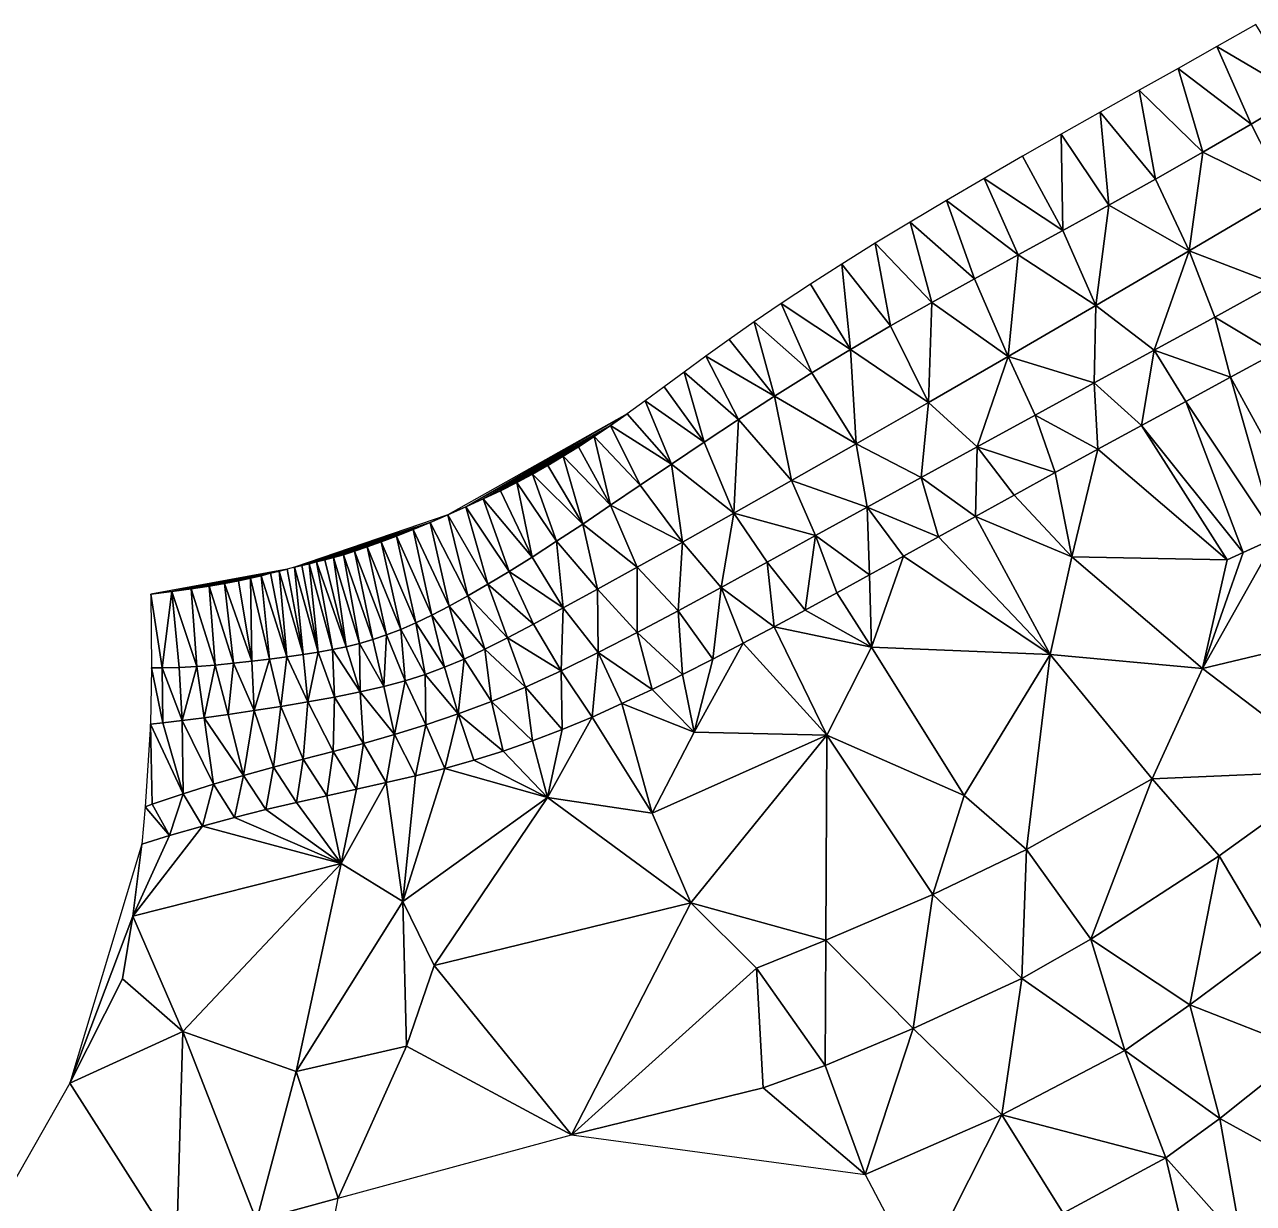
# Model space of a CAD drawing. Header units: metres. Extents: x 0 to 433, y 0 to 317.
# Drawn here: x 326.46 to 365.11, y 179.91 to 216.99 of the extents above; entities that cross this region are included whole.
import ezdxf

# ---------------------------------------------------------------- set-up
doc = ezdxf.new("R2010")
doc.units = ezdxf.units.M
doc.layers.add('TERRAIN_TIN', color=8, linetype='Continuous')

msp = doc.modelspace()

# ---------------------------------------------------------------- linework, layer by layer
at = {"layer": 'TERRAIN_TIN'}
for points in [[(365.191, 216.987, 43), (363.969, 216.293, 43), (366.563, 214.765, 44)], [(363.969, 216.293, 43), (362.747, 215.605, 43), (365.039, 213.855, 44)], [(363.969, 216.293, 43), (365.039, 213.855, 44), (366.563, 214.765, 44)], [(363.524, 212.97, 44), (362.747, 215.605, 43), (361.523, 214.92, 43)], [(362.747, 215.605, 43), (363.524, 212.97, 44), (365.039, 213.855, 44)], [(360.296, 214.233, 43), (362.031, 212.121, 44), (361.523, 214.92, 43)], [(362.031, 212.121, 44), (363.524, 212.97, 44), (361.523, 214.92, 43)], [(366.563, 214.765, 44), (365.039, 213.855, 44), (366.156, 211.671, 45)], [(360.564, 211.303, 44), (360.296, 214.233, 43), (359.069, 213.54, 43)], [(360.564, 211.303, 44), (362.031, 212.121, 44), (360.296, 214.233, 43)], [(365.039, 213.855, 44), (363.524, 212.97, 44), (366.156, 211.671, 45)], [(357.848, 212.844, 43), (359.125, 210.512, 44), (359.069, 213.54, 43)], [(359.125, 210.512, 44), (360.564, 211.303, 44), (359.069, 213.54, 43)], [(363.524, 212.97, 44), (362.031, 212.121, 44), (363.095, 209.872, 45)], [(363.524, 212.97, 44), (363.095, 209.872, 45), (366.156, 211.671, 45)], [(357.848, 212.844, 43), (356.643, 212.148, 43), (359.125, 210.512, 44)], [(357.718, 209.742, 44), (356.643, 212.148, 43), (355.464, 211.458, 43)], [(356.643, 212.148, 43), (357.718, 209.742, 44), (359.125, 210.512, 44)], [(362.031, 212.121, 44), (360.564, 211.303, 44), (363.095, 209.872, 45)], [(354.318, 210.776, 43), (356.344, 208.989, 44), (355.464, 211.458, 43)], [(356.344, 208.989, 44), (357.718, 209.742, 44), (355.464, 211.458, 43)], [(363.095, 209.872, 45), (365.796, 208.829, 46), (366.156, 211.671, 45)], [(360.564, 211.303, 44), (359.125, 210.512, 44), (360.154, 208.153, 45)], [(360.564, 211.303, 44), (360.154, 208.153, 45), (363.095, 209.872, 45)], [(353.217, 210.108, 43), (355.005, 208.246, 44), (354.318, 210.776, 43)], [(355.005, 208.246, 44), (356.344, 208.989, 44), (354.318, 210.776, 43)], [(359.125, 210.512, 44), (357.718, 209.742, 44), (360.154, 208.153, 45)], [(353.217, 210.108, 43), (352.169, 209.456, 43), (353.704, 207.51, 44)], [(355.005, 208.246, 44), (353.217, 210.108, 43), (353.704, 207.51, 44)], [(360.154, 208.153, 45), (361.997, 206.752, 46), (363.095, 209.872, 45)], [(361.997, 206.752, 46), (363.897, 207.791, 46), (363.095, 209.872, 45)], [(363.095, 209.872, 45), (363.897, 207.791, 46), (365.796, 208.829, 46)], [(357.4, 206.553, 45), (357.718, 209.742, 44), (356.344, 208.989, 44)], [(357.718, 209.742, 44), (357.4, 206.553, 45), (360.154, 208.153, 45)], [(351.183, 208.825, 43), (352.444, 206.774, 44), (352.169, 209.456, 43)], [(352.169, 209.456, 43), (352.444, 206.774, 44), (353.704, 207.51, 44)], [(350.266, 208.219, 43), (352.444, 206.774, 44), (351.183, 208.825, 43)], [(355.005, 208.246, 44), (357.4, 206.553, 45), (356.344, 208.989, 44)], [(363.897, 207.791, 46), (365.792, 206.652, 47), (365.796, 208.829, 46)], [(350.266, 208.219, 43), (349.416, 207.638, 43), (351.225, 206.035, 44)], [(352.444, 206.774, 44), (350.266, 208.219, 43), (351.225, 206.035, 44)], [(354.89, 205.104, 45), (355.005, 208.246, 44), (353.704, 207.51, 44)], [(357.4, 206.553, 45), (355.005, 208.246, 44), (354.89, 205.104, 45)], [(360.154, 208.153, 45), (357.4, 206.553, 45), (360.11, 205.721, 46)], [(361.997, 206.752, 46), (360.154, 208.153, 45), (360.11, 205.721, 46)], [(348.628, 207.084, 43), (350.051, 205.298, 44), (349.416, 207.638, 43)], [(349.416, 207.638, 43), (350.051, 205.298, 44), (351.225, 206.035, 44)], [(363.897, 207.791, 46), (361.997, 206.752, 46), (364.396, 205.898, 47)], [(365.792, 206.652, 47), (363.897, 207.791, 46), (364.396, 205.898, 47)], [(352.444, 206.774, 44), (354.89, 205.104, 45), (353.704, 207.51, 44)], [(350.051, 205.298, 44), (348.628, 207.084, 43), (347.895, 206.558, 43)], [(347.213, 206.061, 43), (348.923, 204.569, 44), (347.895, 206.558, 43)], [(348.923, 204.569, 44), (350.051, 205.298, 44), (347.895, 206.558, 43)], [(352.624, 203.804, 45), (352.444, 206.774, 44), (351.225, 206.035, 44)], [(354.89, 205.104, 45), (352.444, 206.774, 44), (352.624, 203.804, 45)], [(357.4, 206.553, 45), (354.89, 205.104, 45), (356.428, 203.707, 46)], [(357.4, 206.553, 45), (356.428, 203.707, 46), (358.249, 204.703, 46)], [(360.11, 205.721, 46), (357.4, 206.553, 45), (358.249, 204.703, 46)], [(361.997, 206.752, 46), (360.11, 205.721, 46), (361.592, 204.379, 47)], [(362.991, 205.138, 47), (361.997, 206.752, 46), (361.592, 204.379, 47)], [(361.997, 206.752, 46), (362.991, 205.138, 47), (364.396, 205.898, 47)], [(365.792, 206.652, 47), (364.396, 205.898, 47), (366.895, 201.33, 49)], [(347.213, 206.061, 43), (346.577, 205.594, 43), (347.842, 203.856, 44)], [(348.923, 204.569, 44), (347.213, 206.061, 43), (347.842, 203.856, 44)], [(350.051, 205.298, 44), (352.624, 203.804, 45), (351.225, 206.035, 44)], [(360.11, 205.721, 46), (358.249, 204.703, 46), (360.216, 203.63, 47)], [(361.592, 204.379, 47), (360.11, 205.721, 46), (360.216, 203.63, 47)], [(362.991, 205.138, 47), (365.833, 200.859, 49), (364.396, 205.898, 47)], [(364.396, 205.898, 47), (365.833, 200.859, 49), (366.895, 201.33, 49)], [(347.842, 203.856, 44), (346.577, 205.594, 43), (345.981, 205.157, 43)], [(350.051, 205.298, 44), (348.923, 204.569, 44), (350.588, 202.645, 45)], [(352.624, 203.804, 45), (350.051, 205.298, 44), (350.588, 202.645, 45)], [(345.421, 204.751, 43), (346.809, 203.164, 44), (345.981, 205.157, 43)], [(346.809, 203.164, 44), (347.842, 203.856, 44), (345.981, 205.157, 43)], [(354.661, 202.739, 46), (354.89, 205.104, 45), (352.624, 203.804, 45)], [(354.89, 205.104, 45), (354.661, 202.739, 46), (356.428, 203.707, 46)], [(364.79, 200.386, 49), (362.991, 205.138, 47), (361.592, 204.379, 47)], [(362.991, 205.138, 47), (364.79, 200.386, 49), (365.833, 200.859, 49)], [(340.34, 201.816, 43), (345.421, 204.751, 43), (339.78, 201.568, 43)], [(340.34, 201.816, 43), (344.89, 204.377, 43), (345.421, 204.751, 43)], [(344.89, 204.377, 43), (346.809, 203.164, 44), (345.421, 204.751, 43)], [(348.923, 204.569, 44), (347.842, 203.856, 44), (348.77, 201.617, 45)], [(348.923, 204.569, 44), (348.77, 201.617, 45), (350.588, 202.645, 45)], [(358.249, 204.703, 46), (356.428, 203.707, 46), (358.878, 202.898, 47)], [(358.249, 204.703, 46), (358.878, 202.898, 47), (360.216, 203.63, 47)], [(344.89, 204.377, 43), (340.34, 201.816, 43), (340.893, 202.071, 43)], [(344.382, 204.032, 43), (344.89, 204.377, 43), (340.893, 202.071, 43)], [(344.89, 204.377, 43), (344.382, 204.032, 43), (345.827, 202.499, 44)], [(346.809, 203.164, 44), (344.89, 204.377, 43), (345.827, 202.499, 44)], [(364.287, 200.149, 49), (361.592, 204.379, 47), (360.216, 203.63, 47)], [(364.79, 200.386, 49), (361.592, 204.379, 47), (364.287, 200.149, 49)], [(341.431, 202.329, 43), (344.382, 204.032, 43), (340.893, 202.071, 43)], [(341.431, 202.329, 43), (343.89, 203.711, 43), (344.382, 204.032, 43)], [(343.89, 203.711, 43), (341.431, 202.329, 43), (341.946, 202.589, 43)], [(343.407, 203.41, 43), (343.89, 203.711, 43), (341.946, 202.589, 43)], [(344.896, 201.87, 44), (343.89, 203.711, 43), (343.407, 203.41, 43)], [(343.89, 203.711, 43), (344.896, 201.87, 44), (344.382, 204.032, 43)], [(344.382, 204.032, 43), (344.896, 201.87, 44), (345.827, 202.499, 44)], [(347.842, 203.856, 44), (346.809, 203.164, 44), (348.77, 201.617, 45)], [(352.962, 201.807, 46), (352.624, 203.804, 45), (350.588, 202.645, 45)], [(352.962, 201.807, 46), (354.661, 202.739, 46), (352.624, 203.804, 45)], [(356.428, 203.707, 46), (354.661, 202.739, 46), (356.372, 201.52, 47)], [(357.593, 202.193, 47), (356.428, 203.707, 46), (356.372, 201.52, 47)], [(356.428, 203.707, 46), (357.593, 202.193, 47), (358.878, 202.898, 47)], [(342.442, 202.853, 43), (343.407, 203.41, 43), (341.946, 202.589, 43)], [(342.442, 202.853, 43), (342.927, 203.125, 43), (343.407, 203.41, 43)], [(342.927, 203.125, 43), (344.019, 201.281, 44), (343.407, 203.41, 43)], [(344.019, 201.281, 44), (344.896, 201.87, 44), (343.407, 203.41, 43)], [(358.878, 202.898, 47), (359.405, 200.244, 48), (360.216, 203.63, 47)], [(359.405, 200.244, 48), (364.287, 200.149, 49), (360.216, 203.63, 47)], [(344.019, 201.281, 44), (342.927, 203.125, 43), (342.442, 202.853, 43)], [(347.155, 200.712, 45), (346.809, 203.164, 44), (345.827, 202.499, 44)], [(346.809, 203.164, 44), (347.155, 200.712, 45), (348.77, 201.617, 45)], [(341.431, 202.329, 43), (342.425, 200.242, 44), (341.946, 202.589, 43)], [(342.442, 202.853, 43), (341.946, 202.589, 43), (343.196, 200.738, 44)], [(341.946, 202.589, 43), (342.425, 200.242, 44), (343.196, 200.738, 44)], [(344.019, 201.281, 44), (342.442, 202.853, 43), (343.196, 200.738, 44)], [(348.77, 201.617, 45), (351.344, 200.918, 46), (350.588, 202.645, 45)], [(351.344, 200.918, 46), (352.962, 201.807, 46), (350.588, 202.645, 45)], [(354.661, 202.739, 46), (352.962, 201.807, 46), (355.212, 200.879, 47)], [(354.661, 202.739, 46), (355.212, 200.879, 47), (356.372, 201.52, 47)], [(358.878, 202.898, 47), (357.593, 202.193, 47), (359.405, 200.244, 48)], [(342.425, 200.242, 44), (341.431, 202.329, 43), (340.893, 202.071, 43)], [(344.896, 201.87, 44), (347.155, 200.712, 45), (345.827, 202.499, 44)], [(359.405, 200.244, 48), (357.593, 202.193, 47), (356.372, 201.52, 47)], [(341.031, 199.384, 44), (340.34, 201.816, 43), (339.78, 201.568, 43)], [(340.34, 201.816, 43), (341.704, 199.791, 44), (340.893, 202.071, 43)], [(340.34, 201.816, 43), (341.031, 199.384, 44), (341.704, 199.791, 44)], [(341.704, 199.791, 44), (342.425, 200.242, 44), (340.893, 202.071, 43)], [(344.896, 201.87, 44), (344.019, 201.281, 44), (345.732, 199.921, 45)], [(347.155, 200.712, 45), (344.896, 201.87, 44), (345.732, 199.921, 45)], [(353.042, 199.68, 47), (352.962, 201.807, 46), (351.344, 200.918, 46)], [(352.962, 201.807, 46), (354.105, 200.267, 47), (355.212, 200.879, 47)], [(354.105, 200.267, 47), (352.962, 201.807, 46), (353.042, 199.68, 47)], [(339.225, 201.331, 43), (339.78, 201.568, 43), (334.953, 199.923, 43)], [(339.225, 201.331, 43), (340.403, 199.019, 44), (339.78, 201.568, 43)], [(340.403, 199.019, 44), (341.031, 199.384, 44), (339.78, 201.568, 43)], [(348.77, 201.617, 45), (347.155, 200.712, 45), (348.377, 199.287, 46)], [(349.817, 200.077, 46), (348.77, 201.617, 45), (348.377, 199.287, 46)], [(349.817, 200.077, 46), (351.344, 200.918, 46), (348.77, 201.617, 45)], [(355.212, 200.879, 47), (358.719, 197.173, 49), (356.372, 201.52, 47)], [(358.719, 197.173, 49), (359.405, 200.244, 48), (356.372, 201.52, 47)], [(338.683, 201.108, 43), (339.225, 201.331, 43), (334.953, 199.923, 43)], [(335.181, 199.978, 43), (338.683, 201.108, 43), (334.953, 199.923, 43)], [(335.181, 199.978, 43), (338.165, 200.902, 43), (338.683, 201.108, 43)], [(338.165, 200.902, 43), (339.273, 198.414, 44), (338.683, 201.108, 43)], [(339.818, 198.697, 44), (339.225, 201.331, 43), (338.683, 201.108, 43)], [(339.273, 198.414, 44), (339.818, 198.697, 44), (338.683, 201.108, 43)], [(339.818, 198.697, 44), (340.403, 199.019, 44), (339.225, 201.331, 43)], [(344.486, 199.233, 45), (344.019, 201.281, 44), (343.196, 200.738, 44)], [(344.019, 201.281, 44), (344.486, 199.233, 45), (345.732, 199.921, 45)], [(338.165, 200.902, 43), (335.181, 199.978, 43), (337.679, 200.718, 43)], [(335.181, 199.978, 43), (335.412, 200.032, 43), (337.679, 200.718, 43)], [(335.412, 200.032, 43), (337.236, 200.558, 43), (337.679, 200.718, 43)], [(337.679, 200.718, 43), (337.236, 200.558, 43), (338.295, 197.964, 44)], [(338.767, 198.171, 44), (338.165, 200.902, 43), (337.679, 200.718, 43)], [(338.767, 198.171, 44), (337.679, 200.718, 43), (338.295, 197.964, 44)], [(338.767, 198.171, 44), (339.273, 198.414, 44), (338.165, 200.902, 43)], [(342.425, 200.242, 44), (343.404, 198.641, 45), (343.196, 200.738, 44)], [(343.404, 198.641, 45), (344.486, 199.233, 45), (343.196, 200.738, 44)], [(347.018, 198.55, 46), (347.155, 200.712, 45), (345.732, 199.921, 45)], [(347.155, 200.712, 45), (347.018, 198.55, 46), (348.377, 199.287, 46)], [(351.344, 200.918, 46), (349.817, 200.077, 46), (351.016, 198.571, 47)], [(352.015, 199.115, 47), (351.344, 200.918, 46), (351.016, 198.571, 47)], [(352.015, 199.115, 47), (353.042, 199.68, 47), (351.344, 200.918, 46)], [(355.212, 200.879, 47), (354.105, 200.267, 47), (358.719, 197.173, 49)], [(370.666, 198.45, 51), (365.833, 200.859, 49), (363.512, 196.738, 50)], [(365.833, 200.859, 49), (364.79, 200.386, 49), (363.512, 196.738, 50)], [(335.412, 200.032, 43), (335.651, 200.088, 43), (337.236, 200.558, 43)], [(337.236, 200.558, 43), (335.651, 200.088, 43), (336.843, 200.425, 43)], [(335.651, 200.088, 43), (336.495, 200.315, 43), (336.843, 200.425, 43)], [(336.495, 200.315, 43), (335.651, 200.088, 43), (335.907, 200.151, 43)], [(336.186, 200.226, 43), (336.495, 200.315, 43), (335.907, 200.151, 43)], [(336.58, 197.423, 44), (336.186, 200.226, 43), (335.907, 200.151, 43)], [(336.186, 200.226, 43), (337.001, 197.526, 44), (336.495, 200.315, 43)], [(336.186, 200.226, 43), (336.58, 197.423, 44), (337.001, 197.526, 44)], [(336.495, 200.315, 43), (337.421, 197.647, 44), (336.843, 200.425, 43)], [(337.001, 197.526, 44), (337.421, 197.647, 44), (336.495, 200.315, 43)], [(337.849, 197.791, 44), (337.236, 200.558, 43), (336.843, 200.425, 43)], [(337.421, 197.647, 44), (337.849, 197.791, 44), (336.843, 200.425, 43)], [(337.236, 200.558, 43), (337.849, 197.791, 44), (338.295, 197.964, 44)], [(343.404, 198.641, 45), (342.425, 200.242, 44), (341.704, 199.791, 44)], [(354.105, 200.267, 47), (353.042, 199.68, 47), (353.107, 197.405, 48)], [(354.105, 200.267, 47), (353.107, 197.405, 48), (358.719, 197.173, 49)], [(359.405, 200.244, 48), (358.719, 197.173, 49), (363.512, 196.738, 50)], [(364.287, 200.149, 49), (359.405, 200.244, 48), (363.512, 196.738, 50)], [(364.79, 200.386, 49), (364.287, 200.149, 49), (363.512, 196.738, 50)], [(331.095, 199.155, 43), (334.719, 199.864, 43), (330.431, 199.075, 43)], [(331.095, 199.155, 43), (331.709, 199.241, 43), (334.719, 199.864, 43)], [(334.719, 199.864, 43), (331.709, 199.241, 43), (334.471, 199.799, 43)], [(335.222, 197.18, 44), (334.719, 199.864, 43), (334.471, 199.799, 43)], [(334.719, 199.864, 43), (335.222, 197.18, 44), (334.953, 199.923, 43)], [(335.7, 197.255, 44), (335.181, 199.978, 43), (334.953, 199.923, 43)], [(335.222, 197.18, 44), (335.7, 197.255, 44), (334.953, 199.923, 43)], [(335.7, 197.255, 44), (335.412, 200.032, 43), (335.181, 199.978, 43)], [(335.651, 200.088, 43), (335.412, 200.032, 43), (336.15, 197.334, 44)], [(335.412, 200.032, 43), (335.7, 197.255, 44), (336.15, 197.334, 44)], [(335.651, 200.088, 43), (336.58, 197.423, 44), (335.907, 200.151, 43)], [(336.58, 197.423, 44), (335.651, 200.088, 43), (336.15, 197.334, 44)], [(344.486, 199.233, 45), (345.73, 197.867, 46), (345.732, 199.921, 45)], [(345.73, 197.867, 46), (347.018, 198.55, 46), (345.732, 199.921, 45)], [(350.037, 198.044, 47), (349.817, 200.077, 46), (348.377, 199.287, 46)], [(349.817, 200.077, 46), (350.037, 198.044, 47), (351.016, 198.571, 47)], [(331.709, 199.241, 43), (332.266, 199.328, 43), (334.471, 199.799, 43)], [(334.471, 199.799, 43), (332.266, 199.328, 43), (332.758, 199.414, 43)], [(334.202, 199.73, 43), (334.471, 199.799, 43), (332.758, 199.414, 43)], [(333.19, 199.498, 43), (334.202, 199.73, 43), (332.758, 199.414, 43)], [(333.608, 196.963, 44), (333.19, 199.498, 43), (332.758, 199.414, 43)], [(334.202, 199.73, 43), (333.19, 199.498, 43), (333.904, 199.656, 43)], [(333.904, 199.656, 43), (333.19, 199.498, 43), (333.57, 199.578, 43)], [(333.19, 199.498, 43), (333.608, 196.963, 44), (333.57, 199.578, 43)], [(334.169, 197.032, 44), (333.904, 199.656, 43), (333.57, 199.578, 43)], [(333.608, 196.963, 44), (334.169, 197.032, 44), (333.57, 199.578, 43)], [(334.71, 197.105, 44), (334.202, 199.73, 43), (333.904, 199.656, 43)], [(334.169, 197.032, 44), (334.71, 197.105, 44), (333.904, 199.656, 43)], [(334.202, 199.73, 43), (334.71, 197.105, 44), (334.471, 199.799, 43)], [(334.71, 197.105, 44), (335.222, 197.18, 44), (334.471, 199.799, 43)], [(341.704, 199.791, 44), (341.031, 199.384, 44), (342.471, 198.135, 45)], [(343.404, 198.641, 45), (341.704, 199.791, 44), (342.471, 198.135, 45)], [(353.042, 199.68, 47), (352.015, 199.115, 47), (353.107, 197.405, 48)], [(330.435, 199.075, 43), (331.095, 199.155, 43), (330.431, 199.075, 43)], [(330.788, 196.758, 44), (330.435, 199.075, 43), (330.431, 199.075, 43)], [(330.461, 196.759, 44), (330.788, 196.758, 44), (330.431, 199.075, 43)], [(330.435, 199.075, 43), (330.788, 196.758, 44), (331.095, 199.155, 43)], [(331.095, 199.155, 43), (330.788, 196.758, 44), (331.326, 196.773, 44)], [(331.095, 199.155, 43), (331.885, 196.803, 44), (331.709, 199.241, 43)], [(331.885, 196.803, 44), (331.095, 199.155, 43), (331.326, 196.773, 44)], [(332.266, 199.328, 43), (331.709, 199.241, 43), (332.457, 196.846, 44)], [(331.709, 199.241, 43), (331.885, 196.803, 44), (332.457, 196.846, 44)], [(332.266, 199.328, 43), (333.034, 196.9, 44), (332.758, 199.414, 43)], [(333.034, 196.9, 44), (332.266, 199.328, 43), (332.457, 196.846, 44)], [(333.034, 196.9, 44), (333.608, 196.963, 44), (332.758, 199.414, 43)], [(341.031, 199.384, 44), (340.403, 199.019, 44), (341.659, 197.706, 45)], [(341.031, 199.384, 44), (341.659, 197.706, 45), (342.471, 198.135, 45)], [(343.404, 198.641, 45), (344.507, 197.239, 46), (344.486, 199.233, 45)], [(344.507, 197.239, 46), (345.73, 197.867, 46), (344.486, 199.233, 45)], [(347.018, 198.55, 46), (348.11, 197.03, 47), (348.377, 199.287, 46)], [(348.11, 197.03, 47), (349.071, 197.531, 47), (348.377, 199.287, 46)], [(349.071, 197.531, 47), (350.037, 198.044, 47), (348.377, 199.287, 46)], [(353.107, 197.405, 48), (352.015, 199.115, 47), (351.016, 198.571, 47)], [(340.29, 197.035, 45), (339.818, 198.697, 44), (339.273, 198.414, 44)], [(340.403, 199.019, 44), (339.818, 198.697, 44), (340.942, 197.342, 45)], [(339.818, 198.697, 44), (340.29, 197.035, 45), (340.942, 197.342, 45)], [(341.659, 197.706, 45), (340.403, 199.019, 44), (340.942, 197.342, 45)], [(339.273, 198.414, 44), (338.767, 198.171, 44), (339.674, 196.775, 45)], [(340.29, 197.035, 45), (339.273, 198.414, 44), (339.674, 196.775, 45)], [(343.34, 196.668, 46), (343.404, 198.641, 45), (342.471, 198.135, 45)], [(344.507, 197.239, 46), (343.404, 198.641, 45), (343.34, 196.668, 46)], [(347.018, 198.55, 46), (345.73, 197.867, 46), (347.153, 196.544, 47)], [(348.11, 197.03, 47), (347.018, 198.55, 46), (347.153, 196.544, 47)], [(350.037, 198.044, 47), (353.107, 197.405, 48), (351.016, 198.571, 47)], [(367.746, 193.52, 52), (370.666, 198.45, 51), (363.512, 196.738, 50)], [(337.849, 197.791, 44), (338.44, 196.354, 45), (338.295, 197.964, 44)], [(339.067, 196.551, 45), (338.767, 198.171, 44), (338.295, 197.964, 44)], [(338.44, 196.354, 45), (339.067, 196.551, 45), (338.295, 197.964, 44)], [(338.767, 198.171, 44), (339.067, 196.551, 45), (339.674, 196.775, 45)], [(341.659, 197.706, 45), (343.34, 196.668, 46), (342.471, 198.135, 45)], [(350.037, 198.044, 47), (349.071, 197.531, 47), (351.693, 194.643, 49)], [(353.107, 197.405, 48), (350.037, 198.044, 47), (351.693, 194.643, 49)], [(337.001, 197.526, 44), (336.58, 197.423, 44), (337.017, 196.003, 45)], [(337.001, 197.526, 44), (337.763, 196.174, 45), (337.421, 197.647, 44)], [(337.763, 196.174, 45), (337.001, 197.526, 44), (337.017, 196.003, 45)], [(337.763, 196.174, 45), (337.849, 197.791, 44), (337.421, 197.647, 44)], [(337.849, 197.791, 44), (337.763, 196.174, 45), (338.44, 196.354, 45)], [(341.659, 197.706, 45), (340.942, 197.342, 45), (342.222, 196.154, 46)], [(341.659, 197.706, 45), (342.222, 196.154, 46), (343.34, 196.668, 46)], [(346.201, 196.077, 47), (345.73, 197.867, 46), (344.507, 197.239, 46)], [(345.73, 197.867, 46), (346.201, 196.077, 47), (347.153, 196.544, 47)], [(349.071, 197.531, 47), (347.53, 194.737, 48), (351.693, 194.643, 49)], [(349.071, 197.531, 47), (348.11, 197.03, 47), (347.53, 194.737, 48)], [(335.222, 197.18, 44), (334.71, 197.105, 44), (335.379, 195.686, 45)], [(335.7, 197.255, 44), (335.222, 197.18, 44), (335.379, 195.686, 45)], [(336.215, 195.84, 45), (335.7, 197.255, 44), (335.379, 195.686, 45)], [(335.7, 197.255, 44), (336.215, 195.84, 45), (336.15, 197.334, 44)], [(337.017, 196.003, 45), (336.58, 197.423, 44), (336.15, 197.334, 44)], [(336.215, 195.84, 45), (337.017, 196.003, 45), (336.15, 197.334, 44)], [(340.942, 197.342, 45), (340.29, 197.035, 45), (341.146, 195.701, 46)], [(342.222, 196.154, 46), (340.942, 197.342, 45), (341.146, 195.701, 46)], [(344.507, 197.239, 46), (343.34, 196.668, 46), (344.312, 195.21, 47)], [(344.507, 197.239, 46), (344.312, 195.21, 47), (345.254, 195.631, 47)], [(346.201, 196.077, 47), (344.507, 197.239, 46), (345.254, 195.631, 47)], [(353.107, 197.405, 48), (351.693, 194.643, 49), (356.019, 192.74, 50)], [(353.107, 197.405, 48), (356.019, 192.74, 50), (358.719, 197.173, 49)], [(356.019, 192.74, 50), (357.976, 191.04, 51), (358.719, 197.173, 49)], [(358.719, 197.173, 49), (357.976, 191.04, 51), (361.926, 193.27, 51)], [(358.719, 197.173, 49), (361.926, 193.27, 51), (363.512, 196.738, 50)], [(330.817, 195.031, 45), (330.461, 196.759, 44), (330.421, 194.988, 45)], [(330.817, 195.031, 45), (330.788, 196.758, 44), (330.461, 196.759, 44)], [(330.788, 196.758, 44), (331.42, 195.102, 45), (331.326, 196.773, 44)], [(330.788, 196.758, 44), (330.817, 195.031, 45), (331.42, 195.102, 45)], [(331.42, 195.102, 45), (331.885, 196.803, 44), (331.326, 196.773, 44)], [(331.885, 196.803, 44), (331.42, 195.102, 45), (332.111, 195.19, 45)], [(332.457, 196.846, 44), (331.885, 196.803, 44), (332.111, 195.19, 45)], [(332.873, 195.294, 45), (332.457, 196.846, 44), (332.111, 195.19, 45)], [(332.873, 195.294, 45), (333.034, 196.9, 44), (332.457, 196.846, 44)], [(332.873, 195.294, 45), (333.686, 195.412, 45), (333.034, 196.9, 44)], [(333.686, 195.412, 45), (333.608, 196.963, 44), (333.034, 196.9, 44)], [(334.169, 197.032, 44), (333.608, 196.963, 44), (333.686, 195.412, 45)], [(334.528, 195.543, 45), (334.169, 197.032, 44), (333.686, 195.412, 45)], [(334.169, 197.032, 44), (334.528, 195.543, 45), (334.71, 197.105, 44)], [(334.71, 197.105, 44), (334.528, 195.543, 45), (335.379, 195.686, 45)], [(339.067, 196.551, 45), (340.103, 195.306, 46), (339.674, 196.775, 45)], [(340.103, 195.306, 46), (340.29, 197.035, 45), (339.674, 196.775, 45)], [(340.29, 197.035, 45), (340.103, 195.306, 46), (341.146, 195.701, 46)], [(347.53, 194.737, 48), (348.11, 197.03, 47), (347.153, 196.544, 47)], [(361.926, 193.27, 51), (367.746, 193.52, 52), (363.512, 196.738, 50)], [(338.44, 196.354, 45), (337.763, 196.174, 45), (338.099, 194.657, 46)], [(339.089, 194.962, 46), (338.44, 196.354, 45), (338.099, 194.657, 46)], [(339.067, 196.551, 45), (338.44, 196.354, 45), (339.089, 194.962, 46)], [(340.103, 195.306, 46), (339.067, 196.551, 45), (339.089, 194.962, 46)], [(342.222, 196.154, 46), (343.374, 194.819, 47), (343.34, 196.668, 46)], [(343.34, 196.668, 46), (343.374, 194.819, 47), (344.312, 195.21, 47)], [(346.201, 196.077, 47), (347.53, 194.737, 48), (347.153, 196.544, 47)], [(336.215, 195.84, 45), (337.129, 194.383, 46), (337.017, 196.003, 45)], [(337.763, 196.174, 45), (337.017, 196.003, 45), (338.099, 194.657, 46)], [(337.017, 196.003, 45), (337.129, 194.383, 46), (338.099, 194.657, 46)], [(342.222, 196.154, 46), (341.146, 195.701, 46), (342.443, 194.459, 47)], [(343.374, 194.819, 47), (342.222, 196.154, 46), (342.443, 194.459, 47)], [(347.53, 194.737, 48), (346.201, 196.077, 47), (345.254, 195.631, 47)], [(335.379, 195.686, 45), (334.528, 195.543, 45), (335.229, 193.882, 46)], [(336.174, 194.128, 46), (335.379, 195.686, 45), (335.229, 193.882, 46)], [(336.174, 194.128, 46), (336.215, 195.84, 45), (335.379, 195.686, 45)], [(336.215, 195.84, 45), (336.174, 194.128, 46), (337.129, 194.383, 46)], [(341.146, 195.701, 46), (340.103, 195.306, 46), (341.517, 194.135, 47)], [(341.146, 195.701, 46), (341.517, 194.135, 47), (342.443, 194.459, 47)], [(345.254, 195.631, 47), (344.312, 195.21, 47), (346.201, 192.187, 49)], [(347.53, 194.737, 48), (345.254, 195.631, 47), (346.201, 192.187, 49)], [(331.42, 195.102, 45), (332.407, 193.096, 46), (332.111, 195.19, 45)], [(333.35, 193.376, 46), (332.873, 195.294, 45), (332.111, 195.19, 45)], [(332.407, 193.096, 46), (333.35, 193.376, 46), (332.111, 195.19, 45)], [(333.686, 195.412, 45), (332.873, 195.294, 45), (333.35, 193.376, 46)], [(334.289, 193.635, 46), (333.686, 195.412, 45), (333.35, 193.376, 46)], [(334.289, 193.635, 46), (334.528, 195.543, 45), (333.686, 195.412, 45)], [(334.528, 195.543, 45), (334.289, 193.635, 46), (335.229, 193.882, 46)], [(339.678, 193.594, 47), (340.103, 195.306, 46), (339.089, 194.962, 46)], [(340.103, 195.306, 46), (339.678, 193.594, 47), (340.596, 193.849, 47)], [(341.517, 194.135, 47), (340.103, 195.306, 46), (340.596, 193.849, 47)], [(344.312, 195.21, 47), (342.914, 192.68, 48), (346.201, 192.187, 49)], [(344.312, 195.21, 47), (343.374, 194.819, 47), (342.914, 192.68, 48)], [(330.478, 192.467, 46), (330.421, 194.988, 45), (330.262, 192.391, 46)], [(331.452, 192.794, 46), (330.817, 195.031, 45), (330.421, 194.988, 45)], [(330.478, 192.467, 46), (331.452, 192.794, 46), (330.421, 194.988, 45)], [(331.42, 195.102, 45), (330.817, 195.031, 45), (331.452, 192.794, 46)], [(331.42, 195.102, 45), (331.452, 192.794, 46), (332.407, 193.096, 46)], [(338.76, 193.363, 47), (339.089, 194.962, 46), (338.099, 194.657, 46)], [(338.76, 193.363, 47), (339.678, 193.594, 47), (339.089, 194.962, 46)], [(342.914, 192.68, 48), (343.374, 194.819, 47), (342.443, 194.459, 47)], [(337.129, 194.383, 46), (337.838, 193.148, 47), (338.099, 194.657, 46)], [(337.838, 193.148, 47), (338.76, 193.363, 47), (338.099, 194.657, 46)], [(341.517, 194.135, 47), (342.914, 192.68, 48), (342.443, 194.459, 47)], [(351.693, 194.643, 49), (347.53, 194.737, 48), (346.201, 192.187, 49)], [(347.417, 189.363, 50), (351.693, 194.643, 49), (346.201, 192.187, 49)], [(347.417, 189.363, 50), (351.666, 188.19, 51), (351.693, 194.643, 49)], [(351.666, 188.19, 51), (355.036, 189.63, 51), (351.693, 194.643, 49)], [(351.693, 194.643, 49), (355.036, 189.63, 51), (356.019, 192.74, 50)], [(335.971, 192.736, 47), (336.174, 194.128, 46), (335.229, 193.882, 46)], [(336.174, 194.128, 46), (335.971, 192.736, 47), (336.909, 192.942, 47)], [(337.129, 194.383, 46), (336.174, 194.128, 46), (336.909, 192.942, 47)], [(337.838, 193.148, 47), (337.129, 194.383, 46), (336.909, 192.942, 47)], [(342.914, 192.68, 48), (341.517, 194.135, 47), (340.596, 193.849, 47)], [(334.289, 193.635, 46), (335.02, 192.524, 47), (335.229, 193.882, 46)], [(335.02, 192.524, 47), (335.971, 192.736, 47), (335.229, 193.882, 46)], [(339.678, 193.594, 47), (342.914, 192.68, 48), (340.596, 193.849, 47)], [(333.066, 192.05, 47), (333.35, 193.376, 46), (332.407, 193.096, 46)], [(333.066, 192.05, 47), (334.052, 192.298, 47), (333.35, 193.376, 46)], [(334.052, 192.298, 47), (334.289, 193.635, 46), (333.35, 193.376, 46)], [(335.02, 192.524, 47), (334.289, 193.635, 46), (334.052, 192.298, 47)], [(337.838, 193.148, 47), (338.357, 189.412, 49), (338.76, 193.363, 47)], [(338.357, 189.412, 49), (339.678, 193.594, 47), (338.76, 193.363, 47)], [(339.678, 193.594, 47), (338.357, 189.412, 49), (342.914, 192.68, 48)], [(357.976, 191.04, 51), (360.006, 188.22, 52), (361.926, 193.27, 51)], [(360.006, 188.22, 52), (364.036, 190.85, 52), (361.926, 193.27, 51)], [(364.036, 190.85, 52), (367.746, 193.52, 52), (361.926, 193.27, 51)], [(367.746, 193.52, 52), (364.036, 190.85, 52), (365.686, 188.07, 53)], [(331.452, 192.794, 46), (332.056, 191.779, 47), (332.407, 193.096, 46)], [(332.056, 191.779, 47), (333.066, 192.05, 47), (332.407, 193.096, 46)], [(335.971, 192.736, 47), (336.424, 190.608, 48), (336.909, 192.942, 47)], [(336.424, 190.608, 48), (337.838, 193.148, 47), (336.909, 192.942, 47)], [(338.357, 189.412, 49), (337.838, 193.148, 47), (336.424, 190.608, 48)], [(331.452, 192.794, 46), (330.478, 192.467, 46), (331.021, 191.481, 47)], [(332.056, 191.779, 47), (331.452, 192.794, 46), (331.021, 191.481, 47)], [(335.02, 192.524, 47), (334.052, 192.298, 47), (336.424, 190.608, 48)], [(335.971, 192.736, 47), (335.02, 192.524, 47), (336.424, 190.608, 48)], [(342.914, 192.68, 48), (338.357, 189.412, 49), (339.35, 187.396, 50)], [(347.417, 189.363, 50), (342.914, 192.68, 48), (339.35, 187.396, 50)], [(342.914, 192.68, 48), (347.417, 189.363, 50), (346.201, 192.187, 49)], [(355.036, 189.63, 51), (357.976, 191.04, 51), (356.019, 192.74, 50)], [(330.262, 192.391, 46), (330.151, 191.215, 47), (331.021, 191.481, 47)], [(330.478, 192.467, 46), (330.262, 192.391, 46), (331.021, 191.481, 47)], [(334.052, 192.298, 47), (333.066, 192.05, 47), (336.424, 190.608, 48)], [(329.866, 188.951, 48), (332.056, 191.779, 47), (331.021, 191.481, 47)], [(332.056, 191.779, 47), (329.866, 188.951, 48), (336.424, 190.608, 48)], [(333.066, 192.05, 47), (332.056, 191.779, 47), (336.424, 190.608, 48)], [(330.151, 191.215, 47), (329.866, 188.951, 48), (331.021, 191.481, 47)], [(329.866, 188.951, 48), (330.151, 191.215, 47), (327.888, 183.692, 50)], [(357.976, 191.04, 51), (355.036, 189.63, 51), (357.826, 186.99, 52)], [(360.006, 188.22, 52), (357.976, 191.04, 51), (357.826, 186.99, 52)], [(329.866, 188.951, 48), (331.439, 185.324, 50), (336.424, 190.608, 48)], [(331.439, 185.324, 50), (335.007, 184.059, 51), (336.424, 190.608, 48)], [(335.007, 184.059, 51), (338.357, 189.412, 49), (336.424, 190.608, 48)], [(360.006, 188.22, 52), (363.116, 186.16, 53), (364.036, 190.85, 52)], [(364.036, 190.85, 52), (363.116, 186.16, 53), (365.686, 188.07, 53)], [(335.007, 184.059, 51), (338.476, 184.86, 51), (338.357, 189.412, 49)], [(338.357, 189.412, 49), (338.476, 184.86, 51), (339.35, 187.396, 50)], [(355.036, 189.63, 51), (351.666, 188.19, 51), (354.416, 185.41, 52)], [(355.036, 189.63, 51), (354.416, 185.41, 52), (357.826, 186.99, 52)], [(343.666, 182.07, 52), (347.417, 189.363, 50), (339.35, 187.396, 50)], [(347.417, 189.363, 50), (343.666, 182.07, 52), (349.486, 187.31, 51)], [(351.666, 188.19, 51), (347.417, 189.363, 50), (349.486, 187.31, 51)], [(329.542, 186.977, 49), (329.866, 188.951, 48), (327.888, 183.692, 50)], [(329.542, 186.977, 49), (331.439, 185.324, 50), (329.866, 188.951, 48)], [(351.666, 188.19, 51), (349.486, 187.31, 51), (351.646, 184.25, 52)], [(354.416, 185.41, 52), (351.666, 188.19, 51), (351.646, 184.25, 52)], [(361.066, 184.72, 53), (360.006, 188.22, 52), (357.826, 186.99, 52)], [(363.116, 186.16, 53), (360.006, 188.22, 52), (361.066, 184.72, 53)], [(363.116, 186.16, 53), (366.756, 184.73, 54), (365.686, 188.07, 53)], [(338.476, 184.86, 51), (343.666, 182.07, 52), (339.35, 187.396, 50)], [(349.486, 187.31, 51), (343.666, 182.07, 52), (349.696, 183.55, 52)], [(349.486, 187.31, 51), (349.696, 183.55, 52), (351.646, 184.25, 52)], [(331.439, 185.324, 50), (329.542, 186.977, 49), (327.888, 183.692, 50)], [(354.416, 185.41, 52), (357.206, 182.7, 53), (357.826, 186.99, 52)], [(357.206, 182.7, 53), (361.066, 184.72, 53), (357.826, 186.99, 52)], [(364.056, 182.58, 54), (363.116, 186.16, 53), (361.066, 184.72, 53)], [(363.116, 186.16, 53), (364.056, 182.58, 54), (366.756, 184.73, 54)], [(331.246, 178.43, 52), (331.439, 185.324, 50), (327.888, 183.692, 50)], [(333.756, 179.38, 52), (331.439, 185.324, 50), (331.246, 178.43, 52)], [(335.007, 184.059, 51), (331.439, 185.324, 50), (333.756, 179.38, 52)], [(352.906, 180.82, 53), (354.416, 185.41, 52), (351.646, 184.25, 52)], [(352.906, 180.82, 53), (357.206, 182.7, 53), (354.416, 185.41, 52)], [(338.476, 184.86, 51), (335.007, 184.059, 51), (336.326, 180.08, 52)], [(338.476, 184.86, 51), (336.326, 180.08, 52), (343.666, 182.07, 52)], [(357.206, 182.7, 53), (362.356, 181.35, 54), (361.066, 184.72, 53)], [(362.356, 181.35, 54), (364.056, 182.58, 54), (361.066, 184.72, 53)], [(364.056, 182.58, 54), (367.336, 180.78, 55), (366.756, 184.73, 54)], [(335.007, 184.059, 51), (333.756, 179.38, 52), (336.326, 180.08, 52)], [(349.696, 183.55, 52), (352.906, 180.82, 53), (351.646, 184.25, 52)], [(325.639, 179.748, 51), (331.246, 178.43, 52), (327.888, 183.692, 50)], [(343.666, 182.07, 52), (352.906, 180.82, 53), (349.696, 183.55, 52)], [(357.206, 182.7, 53), (352.906, 180.82, 53), (354.616, 177.57, 54)], [(359.126, 179.61, 54), (357.206, 182.7, 53), (354.616, 177.57, 54)], [(362.356, 181.35, 54), (357.206, 182.7, 53), (359.126, 179.61, 54)], [(364.056, 182.58, 54), (362.356, 181.35, 54), (364.746, 178.66, 55)], [(367.336, 180.78, 55), (364.056, 182.58, 54), (364.746, 178.66, 55)], [(362.356, 181.35, 54), (359.126, 179.61, 54), (363.236, 177.62, 55)], [(362.356, 181.35, 54), (363.236, 177.62, 55), (364.746, 178.66, 55)], [(369.806, 177.89, 56), (367.336, 180.78, 55), (364.746, 178.66, 55)], [(333.756, 179.38, 52), (335.436, 175.43, 53), (336.326, 180.08, 52)]]:
    msp.add_3dface(points, dxfattribs=at)

doc.saveas('drawing.dxf')
